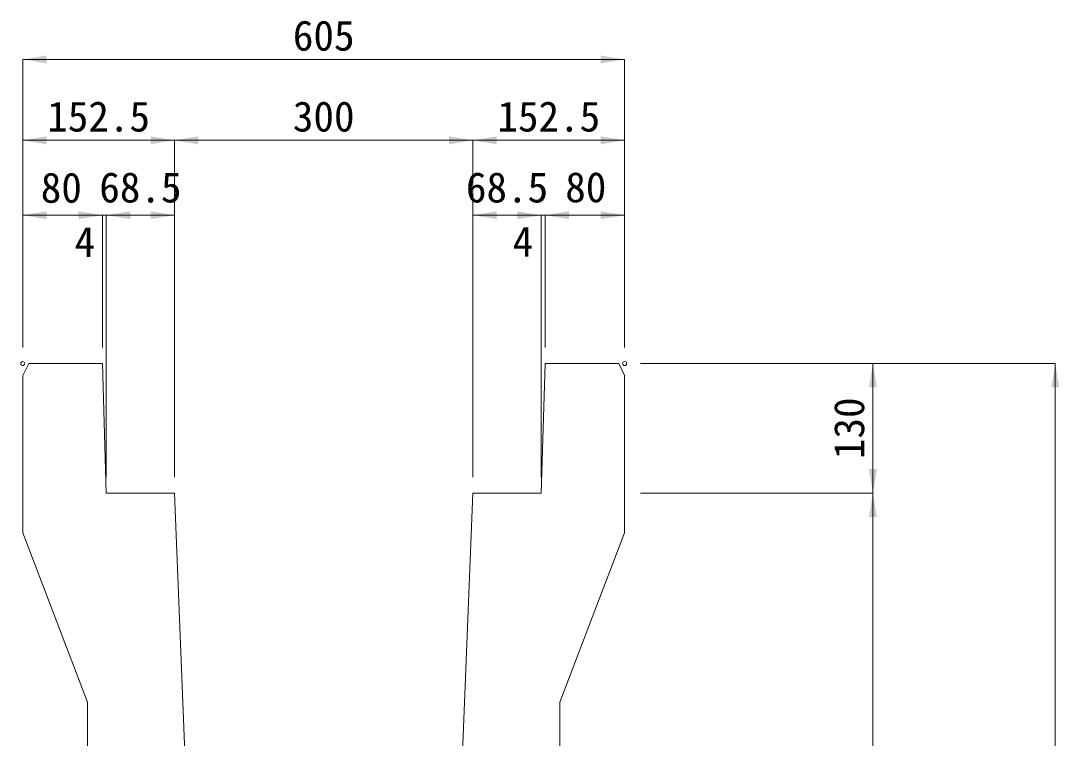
# Model space of a CAD drawing. Units: millimetres at full size; some dimension numbers follow another scale. Extents: x 190759 to 276146, y -52712 to -16236.
# Drawn here: x 249227 to 250271, y -29640 to -28919 of the extents above; entities that cross this region are included whole.
import ezdxf
from ezdxf.enums import TextEntityAlignment as Align

# ---------------------------------------------------------------- set-up
doc = ezdxf.new("R2010")
doc.units = ezdxf.units.MM
doc.header["$LTSCALE"] = 18
for name, color, linetype, lineweight in [('寸法線', 7, 'Continuous', 9), ('本体', 2, 'Continuous', 13), ('補助線', 8, 'Continuous', 13)]:
    doc.layers.add(name, color=color, linetype=linetype, lineweight=lineweight)
doc.styles.add('ＭＳ ゴシック', font='')
doc.styles.get('ＭＳ ゴシック').set_extended_font_data('MS Gothic')

# ---------------------------------------------------------------- blocks, each defined once
blk = doc.blocks.new('filled_arrow')
at = {"color": 0, "linetype": 'Continuous', "lineweight": -2}
blk.add_solid([(7.5, 1.25), (0, 0), (7.5, -1.25)], dxfattribs=at)

msp = doc.modelspace()

# ---------------------------------------------------------------- linework, layer by layer
at = {"layer": '寸法線'}
for p, q in [((249229.03, -28957.96), (249834.03, -28957.96)), ((249229.03, -29247.47), (249229.03, -28957.96)), ((249834.03, -29247.47), (249834.03, -28957.96)), ((249229.03, -29039.22), (249381.53, -29039.22)), ((249229.03, -29247.47), (249229.03, -29039.22)), ((249381.53, -29039.22), (249681.54, -29039.22)), ((249381.53, -29377.47), (249381.53, -29039.22)), ((249381.53, -29377.47), (249381.53, -29039.22)), ((249681.54, -29377.47), (249681.54, -29039.22)), ((249681.54, -29039.22), (249834.03, -29039.22)), ((249681.54, -29377.47), (249681.54, -29039.22)), ((249834.03, -29247.47), (249834.03, -29039.22)), ((249229.03, -29114.44), (249309.03, -29114.44)), ((249229.03, -29247.47), (249229.03, -29114.44)), ((249261.03, -29114.44), (249361.03, -29114.44)), ((249309.03, -29247.47), (249309.03, -29114.44)), ((249309.03, -29247.47), (249309.03, -29114.44)), ((249313.03, -29377.47), (249313.03, -29114.44)), ((249313.03, -29114.44), (249381.53, -29114.44)), ((249313.03, -29377.47), (249313.03, -29114.44)), ((249381.53, -29377.47), (249381.53, -29114.44)), ((249681.54, -29114.44), (249750.04, -29114.44)), ((249681.54, -29377.47), (249681.54, -29114.44)), ((249702.04, -29114.44), (249802.03, -29114.44)), ((249750.04, -29377.47), (249750.04, -29114.44)), ((249750.04, -29377.47), (249750.04, -29114.44)), ((249754.03, -29247.47), (249754.03, -29114.44)), ((249754.03, -29114.44), (249834.03, -29114.44)), ((249754.03, -29247.47), (249754.03, -29114.44)), ((249834.03, -29247.47), (249834.03, -29114.44)), ((249850.03, -29263.47), (250083.61, -29263.47)), ((249850.03, -29263.47), (250266.87, -29263.47)), ((250083.61, -29393.47), (250083.61, -29263.47)), ((250266.87, -30103.46), (250266.87, -29263.47)), ((249850.03, -29393.47), (250083.61, -29393.47)), ((249850.03, -29393.47), (250083.61, -29393.47)), ((250083.61, -29993.47), (250083.61, -29393.47))]:
    msp.add_line(p, q, dxfattribs=at)
at = {"layer": '本体'}
for p, q in [((249229.03, -29275.47), (249235.04, -29263.47)), ((249235.04, -29263.47), (249309.03, -29263.47)), ((249309.03, -29263.47), (249313.03, -29393.47)), ((249754.03, -29263.47), (249750.04, -29393.47)), ((249828.03, -29263.47), (249754.03, -29263.47)), ((249834.03, -29275.47), (249828.03, -29263.47)), ((249229.03, -29275.47), (249229.03, -29433.47)), ((249834.03, -29275.47), (249834.03, -29433.47)), ((249313.03, -29393.47), (249381.53, -29393.47)), ((249403.61, -29945.46), (249381.53, -29393.47)), ((249659.45, -29945.46), (249681.54, -29393.47)), ((249750.04, -29393.47), (249681.54, -29393.47)), ((249229.03, -29433.47), (249294.04, -29603.47)), ((249834.03, -29433.47), (249769.03, -29603.47)), ((249294.04, -29603.47), (249295.86, -30078.29)), ((249769.03, -29603.47), (249767.21, -30078.29))]:
    msp.add_line(p, q, dxfattribs=at)
at = {"layer": '補助線'}
for centre in [(249229.03, -29263.47), (249834.03, -29263.47)]:
    msp.add_circle(centre, 2, dxfattribs=at)

# ---------------------------------------------------------------- block references
at = {"layer": '寸法線', "xscale": 3.2, "yscale": 3.2}
for p in [(249229.03, -28957.96), (249229.03, -29039.22), (249381.53, -29039.22), (249681.54, -29039.22), (249229.03, -29114.44), (249313.03, -29114.44), (249313.03, -29114.44), (249681.54, -29114.44), (249754.03, -29114.44), (249754.03, -29114.44)]:
    msp.add_blockref('filled_arrow', p, dxfattribs=at)
for p, rotation in [((249834.03, -28957.96), 180), ((249381.53, -29039.22), 180), ((249681.54, -29039.22), 180), ((249834.03, -29039.22), 180), ((249309.03, -29114.44), 180), ((249309.03, -29114.44), 180), ((249381.53, -29114.44), 180), ((249750.04, -29114.44), 180), ((249750.04, -29114.44), 180), ((249834.03, -29114.44), 180), ((250083.61, -29263.47), 270), ((250266.87, -29263.47), 270), ((250083.61, -29393.47), 90), ((250083.61, -29393.47), 270)]:
    msp.add_blockref('filled_arrow', p, dxfattribs=dict(at, rotation=rotation))

# ---------------------------------------------------------------- texts
at = {"layer": '寸法線', "style": 'ＭＳ ゴシック'}
for s, p in [('605', (249531.53, -28933.96)), ('152.5', (249305.28, -29015.22)), ('300', (249531.53, -29015.22)), ('152.5', (249757.78, -29015.22)), ('80', (249267.78, -29086.71)), ('68.5', (249347.28, -29086.44)), ('68.5', (249715.79, -29086.44)), ('80', (249795, -29086.22)), ('4', (249291.37, -29141.2)), ('4', (249731.78, -29140.96))]:
    msp.add_text(s, height=30.38, dxfattribs=at).set_placement(p, align=Align.MIDDLE_CENTER)
msp.add_text('130', height=30.38, rotation=90, dxfattribs=at).set_placement((250059.61, -29328.47), align=Align.MIDDLE_CENTER)

doc.saveas('drawing.dxf')
